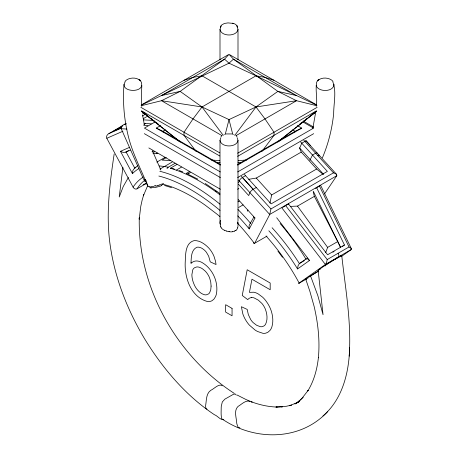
<?xml version="1.0" encoding="UTF-8"?>
<svg xmlns="http://www.w3.org/2000/svg" width="458" height="458" viewBox="0 0 458 458"><rect width="100%" height="100%" fill="white"/><g stroke="black" fill="none" stroke-linecap="round" stroke-linejoin="round"><path stroke-width="0.69" d="M220 223.458L220 140.371L220.888 137.64M220.888 26.69L220 29.421L220 59.78M238 221.248L238 140.371L237.112 137.64M238 59.78L238 29.421L237.112 26.69M220 223.389L220.178 221.609A10.002 7.626 9.6 0 1 220.544 220.39M322.947 415.978C342.538 399.273 349.082 372.297 349.649 347.53M125.211 81.736C118.456 92.436 145.421 93.747 141.31 82.629M238 29.421C236.815 36.84 221.185 36.84 220 29.421M238 140.371C236.815 147.791 221.185 147.791 220 140.371M349.185 356.152L349.202 355.78C351.578 322.123 345.412 288.717 341.725 255.387L338.931 256.858A31.716 1.368 -31.7 0 0 337.22 257.837L336.384 258.318M305.704 140.457L336.567 174.332L336.813 175.706L269.756 214.424L270.936 208.951L242.368 177.492A3.183 1.042 -44.1 0 0 239.231 180.904L238.618 182.702M123.992 84.272C122.692 100.84 123.929 117.614 127.719 133.799C131.761 151.993 140.646 168.504 147.631 185.639L145.22 179.862M316.243 106.388C317.686 98.556 315.121 90.283 316.69 82.629M141.837 85.526L141.419 94.05L141.757 106.388M237.158 395.048L246.141 399.588L252.14 402.078L251.356 401.786C259.589 404.855 268.268 406.841 277.073 407.036L276.048 407.059L286.479 406.252L291.414 405.118L289.404 405.742L298.484 402.101L294.889 403.956L299.051 401.448L295.731 403.584L299.647 400.595L298.267 401.889L301.868 398.471L308.165 390.33L307.77 391.006C314.016 380.896 317.154 369.177 318.419 357.44L318.384 357.732C320.022 340.586 318.024 323.279 314.159 306.551L309.854 291.259L305.726 279.174A9.704 0.418 -31.7 0 1 305.881 279.042L306.637 278.453A38.415 1.655 -31.7 0 1 307.599 277.737L318.82 270.855M253.595 216.863L253.932 217.539L254.974 217.991L249.255 228.92L247.246 226.515A146.669 74.396 57.9 0 0 237.731 215.895M320.554 185.501L316.644 187.717L344.468 245.013L327.596 254.757L288.529 203.947L285.649 205.613L327.207 259.566L326.588 262.474L325.478 264.403L298.731 283.319M315.791 111.638L312.837 128.309M122.904 167.302L119.217 197.032L123.208 186.606L128.4 177.452M114.168 154.025C109.806 183.045 106.044 212.575 109.725 241.898C114.168 276.569 127.095 309.803 145.106 339.63C162.996 368.719 185.685 395.5 214.235 414.599C217.521 415.698 220.115 420.06 223.802 419.768M147.568 184.299L147.539 184.442A15.137 5.576 -7.4 0 0 147.522 185.33M269.945 203.049L271.64 194.976L316.627 169.002L322.942 174.223M225.227 134.423L229.006 119.59L255.999 106.972L277.857 91.388L296.521 95.562L316.415 105.042M294.843 132.122L295.101 131.297L301.742 128.097L297.425 125.607M325.604 252.742L327.625 247.4L337.746 241.555L314.365 196.368L313.215 191.707M322.398 157.867C328.34 143.778 332.13 128.801 333.664 113.59C333.682 103.296 336.682 91.434 332.789 81.736M147.768 185.438L143.371 195.778L143.795 194.49L142.1 200.283L140.778 206.318L139.209 219.153L139.278 217.722C137.681 286.983 176.353 355.918 234.221 393.353M316.61 82.177C319.592 76.744 329.147 76.921 333 81.312M220.601 26.69L221.804 24.898L224.426 23.45L227.975 22.9L233.191 23.381L232.424 23.226C234.651 23.461 236.82 24.846 237.547 27.033L236.958 25.808L237.399 26.69M247.354 211.19L247.973 209.97M309.854 160.277L312.516 155.039L315.619 153.253A3.183 0.916 -42.2 0 1 317.125 153.178M249.255 228.92L248.986 226.928L249.295 225.05L252.925 218.724M253.171 218.248L253.423 217.773M269.768 214.407L254.671 243.25L267.008 236.133M341.725 255.432L341.708 255.45A8.078 0.349 -31.7 0 1 341.571 255.587L341.342 255.776M336.813 175.706L324.436 194.009M162.138 184.763L161.892 185.072M234.742 135.413L255.999 106.972L296.521 100.714L316.936 105.758M261.993 151.312L273.993 135.356L273.993 132.236L264.993 118.92L255.999 106.972L202.012 75.805L193.018 77.362L184.019 80.287M220.996 136.724L221.729 135.791M125 81.312C128.853 76.921 138.408 76.744 141.39 82.177M145.884 180.773L144.934 181.671L146.171 180.956M228.559 54.8L224.546 59.162L180.154 91.388L161.491 100.714L141.075 105.758M145.89 180.664L144.934 181.671M129.648 147.299L120.471 151.317L132.454 173.616L133.77 172.368A149.331 70.446 60.4 0 1 138.951 168.521M161.748 185.221L161.668 185.301A3.75 1.322 -14.5 0 1 160.317 186.148L155.067 187.562L151.838 187.671M298.267 401.889L303.23 397.206M327.728 411.536C300.024 441.546 253.68 440.98 221.712 418.704C220.773 415.051 221.214 411.187 221.208 407.448A38.42 22.184 -60 0 1 221.283 406.292L222.307 401.941L224.884 399.141L233.557 394.224L235.366 394.04L236.288 395.099M299.383 263.568L298.026 265.835L297.563 268.938L309.545 260.476L276.678 217.739M277.737 142.066L316.747 111.151M278.819 141.053L316.192 111.58L308.211 117.609M317.76 80.35L318.928 79.446L317.961 80.19M299.715 124.107L302.549 121.942M303.683 121.072L304.81 120.208M305.944 119.343L307.078 118.479M341.038 256.011L340.924 256.096A37.9 1.632 -31.7 0 1 340.689 256.274M309.408 276.855L309.814 276.558M235.956 230.305L235.538 230.597M312.659 113.996L316.106 111.483M341.273 256.583L351.223 249.558L351.458 248.843L320.692 185.461M287.452 204.709L288.529 203.947M315.573 188.478L316.644 187.717M307.232 258.031L299.692 263.356L304.45 260.608M342.321 246.53L344.468 245.013M299.108 283.033L299.126 283.021A139.604 80.722 51.3 0 0 266.029 235.967M318.465 271.027L317.32 271.834L318.516 271.165M335.159 259.239L338.29 257.03A3.183 1.838 60 0 0 338.124 253.263M310.518 275.825L317.829 295.628L323.05 314.715L318.133 270.249L324.367 265.886A39.325 1.695 -31.7 0 1 326.285 264.569M314.297 112.622L316.054 111.409M310.009 276.426L310.324 276.203M326.291 264.569L328.025 263.407A8.078 0.349 -31.7 0 1 328.558 263.052L334.088 259.657A29.306 1.265 -31.7 0 1 336.378 258.323M310.679 275.962L311.194 275.619M282.769 207.388L285.649 205.613M328.214 263.505L328.604 263.253M250.383 223.521L250.623 223.378A149.863 76.246 58 0 0 237.96 209.472M312.098 275.035L312.545 274.748M312.831 274.565L314.886 273.289M315.047 273.186L317.194 271.909M141.499 104.842L228.387 54.674M143.509 179.072L121.233 128.75C120.162 125.647 124.439 124.444 126.362 123.334M142.467 114.036L144.322 112.966M143.302 177.046A139.604 65.86 60.4 0 0 133.072 187.15L106.806 138.282C105.878 136.467 107.309 134.36 108.958 133.564L122.91 125.509M122.572 125.95L113.532 131.165L121.296 127.765M121.444 126.986L120.254 127.673L121.553 127.095M142.369 115.96L145.461 114.179M143.222 118.702L147.539 116.212M143.932 124.433L145.484 123.534M154.924 122.04L144.425 128.097L220.361 171.939M220.378 165.109L156.27 128.097L160.586 125.607M128.469 150.585L126.087 151.959L134.789 168.149L135.98 167.462M165.378 129.866L162.911 131.297L156.27 128.097M156.836 162.115L164.851 157.489M166.328 157.615L162.018 160.105L169.7 160.466M159.997 169.082L172.202 162.035M167.038 168.676A3.183 2.376 -83.1 0 1 168.258 167.227L175.03 163.323M219.972 194.816A148.455 69.295 51.9 0 0 170.302 168.263L176.96 164.433M147.007 183.063L137.039 188.816L137.417 188.238A136.478 64.034 60.4 0 1 144.917 180.097M176.479 170.021L181.505 167.118M235.939 135.694L296.521 100.714L277.857 91.388L233.466 59.162L229.452 54.8M186.36 173.336L189.457 171.55M187.906 173.588L189.062 172.918M188.61 173.582L190.425 172.534M237.633 153.23L317.131 107.332M237.633 156.344L316.512 110.807M237.656 164.462L295.101 131.297L292.633 129.866M237.633 165.109L301.742 128.097M237.65 171.939L313.587 128.097L303.087 122.04M237.656 177.555L313.684 133.662M242.368 177.492L245.528 175.666M248.711 179.318L256.274 178.059L301.261 152.085L316.627 169.002M237.639 189.24L238.876 188.53M238.326 184.105L248.74 195.566L249.913 192.623A3.183 0.916 -42.2 0 1 253.182 189.297L256.285 187.505M238.046 201.835L239.276 201.125M238.652 207.445L243.089 204.886M270.936 208.951L333.498 172.832L336.527 174.286M290.424 206.386L297.5 206.106L314.365 196.368M332.874 252.192L334.077 251.499M327.207 259.566L349.042 246.959L351.383 248.66M351.194 249.576L325.386 264.478L281.922 207.955M318.133 270.249L320.554 268.852M298.782 283.393L306.889 278.75M125.836 152.102L130.295 150.155M308.079 278.052L307.684 278.275M125.773 152.142L123.219 152.462L120.471 151.317M306.602 278.876L305.669 279.317M160.918 184.494L159.768 185.015M141.602 105.042L229.006 63.187L233.466 59.162L296.521 95.562L255.999 75.805L229.006 63.187L224.546 59.162L161.491 95.562L180.154 91.388L202.012 106.972L229.006 119.59L232.784 134.423M108.958 133.564L121.278 128.166M106.806 138.282L122.927 131.217M224.019 134.429L224.357 134.286M157.907 185.662L155.663 186.24M254.224 243.667L254.465 243.524A137.125 69.559 57.9 0 0 237.525 223.149M170.307 168.275L172.689 168.338L174.515 169.242M225.92 133.942L232.08 133.942M143.108 184.482L145.587 183.767A30.549 24.909 65.2 0 0 146.737 183.206M216.6 162.579L220.046 162.235M239.832 427.829L238.091 427.234L236.935 424.16A38.438 25.161 -67.8 0 1 236.723 423.015C236.494 417.69 233.591 410.797 238 406.464C241.481 404.488 245.786 399.662 249.948 401.403M232.332 231.611L233.483 231.445A6.979 5.839 23.4 0 0 234.387 231.153M151.638 186.91L151.352 186.933M238.24 160.632L246.765 159.985M281.355 406.899L282.414 406.864L276.048 407.059M206.97 409.131L205.871 408.525L205.631 406.08A38.438 18.761 -53.3 0 1 205.694 405.101C206.535 400.092 206.071 393.72 210.68 390.388C213.789 389.163 219.222 382.922 222.216 385.802M143.469 119.882L153.945 120.443M144.144 123.465L151.26 123.849M124.502 124.41L125.933 124.484M143.76 125.4L147.888 125.624M121.233 128.75L126.952 129.059M152.022 151.798L154.598 151.936M156.384 153.218L157.798 153.293M152.972 153.35L156.842 153.556M211.247 159.985L219.771 160.632M237.965 162.235L241.412 162.579M170.307 160.535L170.611 160.569M229.727 231.565L229 231.473M151.312 188.083L149.766 187.711M145.839 180.956L143.801 179.633A137.125 75.358 54.3 0 1 145.289 179.336M161.886 183.841L170.433 186.423A136.621 63.427 51.8 0 1 205.047 205.058L216.92 214.092A140.852 65.391 51.8 0 1 219.926 216.594M226.681 231.027L226.132 230.878A9.074 6.023 17.8 0 1 224.437 230.225M149.268 186.784L149.068 186.732A6.051 2.473 -16.6 0 1 148.581 186.532L147.997 186.148M164.474 185.444L171.527 187.654M273.993 80.287L264.993 77.362L255.999 75.805L202.012 106.972L193.018 118.92L184.019 132.236L184.019 135.356L196.018 151.312M179.101 170.473L182.753 171.893M233.643 134.286L233.981 134.429M309.505 260.459L308.165 259.6L307.581 258.57M224.414 230.265L223.189 229.624A6.051 4.609 15.3 0 1 222.491 229.109L222.256 228.926A7.282 5.673 13.8 0 1 221.489 228.078L221.288 227.878M186.452 173.468L197.799 179.124M229.624 54.674L316.512 104.842M303.253 121.067L313.661 127.072M222.073 135.694L161.491 100.714L202.012 106.972L223.269 135.413M140.881 107.332L219.76 152.869M141.499 110.807L219.76 155.989M220.355 164.462L162.911 131.297L163.168 132.122M144.327 133.662L220.355 177.555M148.839 147.94L220.372 189.24M205.27 183.492L219.892 193.453M141.963 111.409L143.715 112.622M253.978 243.604L253.652 242.534M141.906 111.483L145.352 113.996M149.8 117.609L141.865 111.546L179.192 141.053M150.934 118.479L152.067 119.343M153.201 120.208L154.335 121.072M155.462 121.942L158.296 124.107M140.039 80.19L139.072 79.446L140.24 80.35M141.264 111.151L180.275 142.066M303.786 140.222L333.498 172.832M300.683 142.014L327.367 171.395L271.136 203.862L244.452 174.481M323.623 174.401L299.704 148.066L301.765 143.199L304.925 141.373A3.183 1.042 -44.1 0 1 306.454 141.745M256.274 178.059L271.64 194.976M241.349 176.273L253.182 189.297M238.555 180.12L269.728 214.481M238.212 199.533L254.974 217.991M306.362 141.081L310.553 145.707M236.271 135.791L237.004 136.724M277.932 251.167L282.489 257.322M297.5 206.106L327.625 247.4M297.563 268.938L295.599 265.8A149.331 86.35 51.3 0 0 268.835 230.803M299.624 282.38L299.853 282.815M319.478 186.08L349.042 246.959M313.501 191.644L340.706 247.669L337.746 241.555M220.659 226.762L220.773 227.013A6.189 4.941 11 0 0 221.248 227.895M152.422 150.756L160.867 170.107M299.44 147.774L301.261 152.085M237.444 222.096L237.834 223.452M144.293 124.479L142.701 115.502M316.163 85.526C318.224 92.35 333.853 92.27 334.008 84.272M132.454 173.616L132.866 170.479L134.452 168.349A152.462 72.272 60.4 0 1 137.944 165.584M339.647 257.041A37.9 1.632 -31.7 0 1 339.493 257.156M325.409 265.777A7.952 0.343 -31.7 0 1 325.232 265.869M324.791 265.886A7.952 0.343 -31.7 0 1 330.985 261.747A7.952 0.343 -31.7 0 1 337.781 257.82M280.141 223.55A151.793 87.867 53.4 0 1 306.23 259.577M272.109 227.74A152.462 88.171 51.5 0 1 299.36 263.545M317.732 155.468A3.183 0.916 -42.2 0 1 319.054 155.989M237.484 221.993A134.057 67.773 57.9 0 1 238.418 222.989M159.264 165.922A149.863 82.457 54.4 0 1 168.263 167.227M137.051 188.839A3.372 2.754 65.2 0 1 133.106 187.127M119.16 128.372A3.183 1.838 60 0 1 119.876 127.261M251.345 297.597A15.017 8.668 60 0 0 247.761 299.647L242.242 295.456L247.188 269.751L270.186 283.021L270.186 289.742L251.946 279.214L249.433 292.359L253.743 292.221A19.625 11.33 60 0 1 258.266 293.95L262.589 297.162A18.726 10.815 60 0 1 265.777 300.688L267.512 303.173A22.431 12.95 60 0 1 269.104 305.927L269.579 306.866A20.381 11.765 60 0 1 271.474 311.635C272.922 316.57 273.415 321.991 271.863 326.966A24.108 13.917 60 0 1 269.928 330.476L267.861 332.279L265.875 333.121A19.843 11.456 60 0 1 262.869 333.292L257.573 331.506A30.194 17.433 60 0 1 255.02 329.989L249.444 325.186A19.225 11.101 60 0 1 246.043 320.64A20.055 11.576 60 0 1 245.076 318.98A19.093 11.026 60 0 1 242.826 313.862L241.372 306.717L247.188 309.408L248.339 314.612L250.692 319.547A11.822 6.824 60 0 0 253.177 322.627L256.617 325.266L260.293 326.674A12.91 7.454 60 0 0 262.531 326.583L264.083 325.856A14.776 8.53 60 0 0 265.611 324.172C267.861 319.581 267.134 314.022 265.434 309.368A13.024 7.523 60 0 0 263.871 306.213A12.309 7.105 60 0 0 261.861 303.402L258.364 300.179L254.116 297.912A12.887 7.442 60 0 0 251.339 297.591M158.852 176.032A144.986 67.309 51.8 0 1 220.017 210.44M159.842 171.286A148.26 69.204 51.9 0 1 220.069 204.251M215.712 190.963A145.226 67.418 51.8 0 1 216.829 191.753M148.037 186.137A9.074 3.361 -8.1 0 1 147.602 185.53M150.213 186.875A7.282 3.092 -18.3 0 1 149.325 186.744M151.289 187.013A6.189 2.794 -20.4 0 1 150.31 187.019M154.22 186.24A10.832 3.641 -15.5 0 1 151.93 186.572M155.846 185.456A16.156 4.185 -14.8 0 1 154.506 185.742M159.676 184.9A10.002 4.666 -16.7 0 1 157.873 185.524M163.5 183.429A7.047 3.469 -16.6 0 1 161.657 184.872M229.011 231.582A15.137 9.91 17.8 0 1 226.664 231.13M220.808 226.739A10.832 8.078 22 0 1 220.172 224.666M220.384 224.695A16.156 11.765 28.5 0 1 220.241 223.43M237.868 223.452A14.696 11.513 17.1 0 1 238.017 225.256L237.965 226.126A12.418 9.738 16.2 0 1 237.633 227.866M237.599 227.861A7.677 6.023 13.4 0 1 236.036 230.363M235.481 230.534A7.477 6.034 16.9 0 1 234.336 231.084M232.378 231.8A13.557 11.874 30.3 0 1 229.733 231.782M191.032 262.48L191.02 263.493C192.778 261.226 195.892 260.499 198.595 261.22A19.66 11.353 60 0 1 201.864 262.428C212.495 268.485 218.615 281.825 216.434 293.847A25.534 14.742 60 0 1 215.426 296.807L213.903 299.171L211.962 300.729A19.03 10.986 60 0 1 209.609 301.456A19.614 11.324 60 0 1 206.924 301.358C190.934 296.715 184.574 277.943 185.198 262.772C185.627 255.261 184.906 242.969 194.14 240.605C199.848 240.313 204.915 244.034 208.705 247.95A17.089 9.87 60 0 1 211.71 251.917A17.032 9.836 60 0 1 214.018 256.388L215.506 261.175L216.05 264.541L210.228 261.85L208.671 256.171L206.381 252.266A10.711 6.183 60 0 0 204.159 249.896L202.505 248.665A13.889 8.021 60 0 0 201.371 248.03A12.595 7.271 60 0 0 196.951 247.251C191.232 249.719 191.295 257.213 191.032 262.48M211.098 286.101L210.726 290L209.604 292.771A13.385 7.729 60 0 1 208.442 293.99L206.266 294.843A11.45 6.612 60 0 1 204.182 294.654L202.333 293.91A13.316 7.689 60 0 1 196.803 289.072A13.07 7.546 60 0 1 194.329 284.933L193.207 282.099A19.133 11.049 60 0 1 191.885 274.628L192.789 269.785A13.156 7.597 60 0 1 194.381 267.844L196.614 266.974A12.767 7.374 60 0 1 199.196 267.232L201.114 268.027A16.648 9.612 60 0 1 202.648 268.955L205.012 270.901A11.856 6.847 60 0 1 207.434 273.844L207.795 274.399A13.03 7.523 60 0 1 208.796 276.168A12.675 7.317 60 0 1 209.627 278.029L210.732 281.939L211.098 286.101M220.933 26.02L220.453 27.033L220.933 26.02M232.057 308.4L225.651 304.702L225.651 312.093L232.057 315.791L232.057 308.4"/></g></svg>
